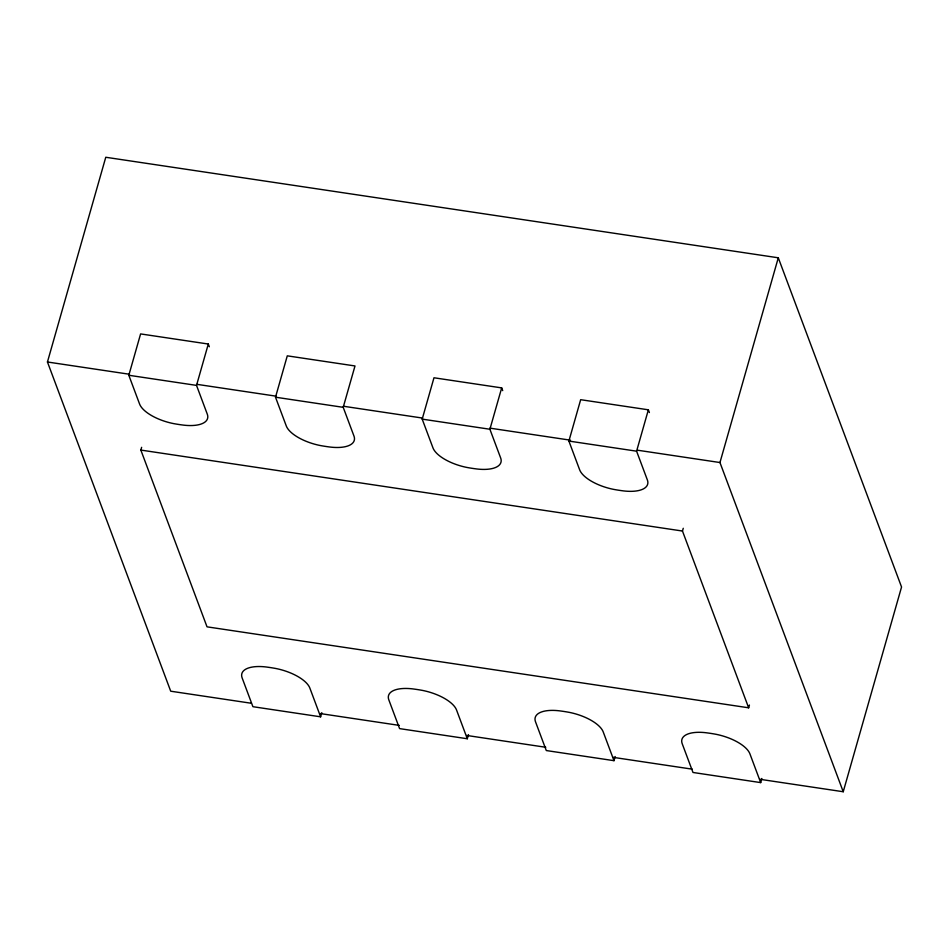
<?xml version="1.0" encoding="UTF-8"?>
<svg xmlns="http://www.w3.org/2000/svg" width="949" height="949" viewBox="0 0 949 949"><rect width="100%" height="100%" fill="white"/><g stroke="black" fill="none" stroke-linecap="round" stroke-linejoin="round"><path stroke-width="1.42" d="M251.295 703.256L170.713 691.204L47.45 361.996L105.766 157.261L778.287 257.796L901.55 587.004L843.234 791.739L759.71 779.259M208.305 344.036L196.526 385.389L207.273 414.12A33.168 13.915 15.9 0 1 181.473 424.855A75.374 31.614 15.9 0 1 173.382 423.562A33.168 13.915 15.9 0 1 139.574 404.001L128.815 375.27L140.606 333.918L208.305 344.036L209.326 346.765M749.437 705.036L748.654 707.8L207.024 626.838L140.843 450.075L141.638 447.323M275.507 397.204L287.286 355.839L354.997 365.958L343.206 407.323L353.965 436.042A33.168 13.915 15.9 0 1 328.164 446.789A75.374 31.614 15.9 0 1 320.074 445.484A33.168 13.915 15.9 0 1 286.266 425.923L275.507 397.204L343.206 407.323M320.608 716.815L309.86 688.096A33.168 13.915 15.9 0 0 276.04 668.535A75.398 31.625 15.9 0 0 267.962 667.23A33.168 13.915 15.9 0 0 242.161 677.977L252.909 706.697L320.608 716.815L321.794 712.675M501.689 387.892L489.898 429.245L500.657 457.976A33.168 13.915 15.9 0 1 474.856 468.711A75.374 31.614 15.9 0 1 466.766 467.418A33.168 13.915 15.9 0 1 432.958 447.857L422.198 419.126L433.978 377.773L501.689 387.892L502.709 390.62M467.299 738.749L456.552 710.018A33.168 13.915 15.9 0 0 422.732 690.457A75.398 31.625 15.9 0 0 414.654 689.152A33.168 13.915 15.9 0 0 388.841 699.899L399.6 728.618L467.299 738.749L468.486 734.609M648.369 409.814L636.589 451.178L647.348 479.897A33.168 13.915 15.9 0 1 621.548 490.645A75.374 31.614 15.9 0 1 613.457 489.34A33.168 13.915 15.9 0 1 579.637 469.779L568.89 441.06L580.669 399.695L648.369 409.814L649.401 412.554M613.991 760.671L603.232 731.952A33.168 13.915 15.9 0 0 569.424 712.391A75.398 31.625 15.9 0 0 561.333 711.086A33.168 13.915 15.9 0 0 535.533 721.833L546.292 750.552L613.991 760.671L615.166 756.531M748.654 707.8L682.473 531.037L683.256 528.285M843.234 791.739L719.959 462.531L778.287 257.796M760.683 782.605L749.924 753.874A33.168 13.915 15.9 0 0 716.115 734.312A75.41 31.625 15.9 0 0 708.025 733.008A33.168 13.915 15.9 0 0 682.224 743.755L692.984 772.474L760.683 782.605L761.857 778.465M47.45 361.996L129.503 374.262M196.894 384.333L276.017 396.16M343.419 406.243L422.53 418.07M489.933 428.141L570.515 440.194M637.918 450.265L719.959 462.531M128.815 375.27L196.526 385.389M422.198 419.126L489.898 429.245M568.89 441.06L636.589 451.178M140.843 450.075L682.473 531.037M320.157 713.553L399.28 725.38M466.683 735.451L545.794 747.278M613.196 757.349L692.319 769.176"/></g></svg>
